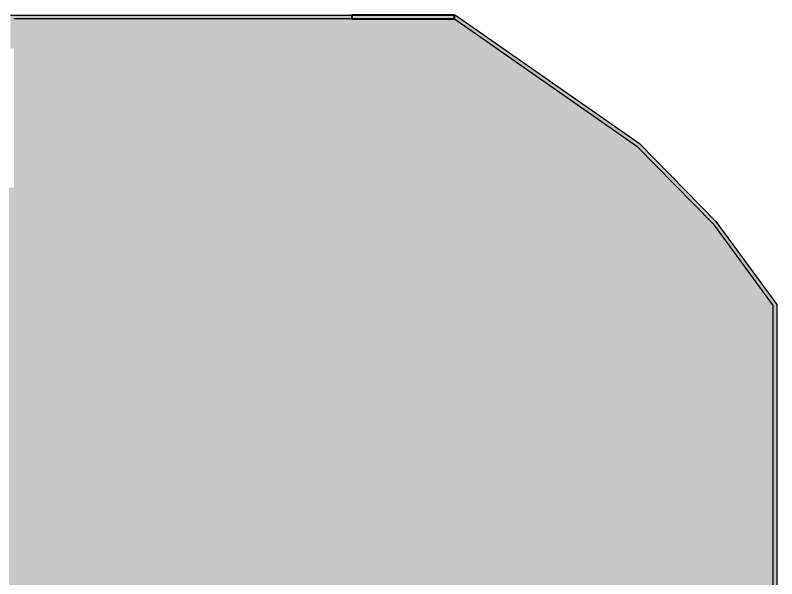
# Model space of a CAD drawing. Header units: metres. Extents: x 1186 to 11427, y -5173 to 11421.
# Drawn here: x 1462.58 to 1503.43, y 1553.48 to 1583.73 of the extents above; entities that cross this region are included whole.
import ezdxf

# ---------------------------------------------------------------- set-up
doc = ezdxf.new("R2010")
doc.units = ezdxf.units.M
doc.header["$LTSCALE"] = 8
doc.layers.get('0').update_dxf_attribs({"lineweight": 5})
doc.layers.add('ARQ-PAR', color=5, linetype='Continuous')
doc.layers.add('KIRYA - PAREDE', color=7, linetype='Continuous', lineweight=40)

msp = doc.modelspace()

# ---------------------------------------------------------------- hatches: boundary and pattern name
at = {"true_color": 0x939598}
h = msp.add_hatch(color=252, dxfattribs=at)
h.dxf.hatch_style = 1
h.paths.add_polyline_path([(1486.201, 1583.734), (1462.318, 1583.734), (1462.318, 1581.954), (1462.518, 1581.954), (1462.518, 1583.534), (1486.138, 1583.534), (1495.931, 1576.696), (1500.02, 1572.532), (1503.235, 1568.133), (1503.435, 1568.198), (1500.173, 1572.661), (1496.061, 1576.85)])
at = {"true_color": 0xcd6928}
h = msp.add_hatch(dxfattribs=at)
h.set_pattern_fill('DOTS', color=32, scale=0.13)
h.set_pattern_definition([(0, (-3129.61768, 357.83482), (0.1031875, 0.206375), [0, -0.206375])])
h.paths.add_polyline_path([(1456.938, 1546.384), (1438.738, 1546.384), (1438.738, 1574.484), (1436.288, 1574.484), (1435.202, 1567.367), (1409.602, 1567.367), (1409.602, 1530.667), (1409.968, 1528.19), (1410.957, 1525.195), (1412.306, 1522.783), (1443.435, 1522.783), (1443.435, 1524.403), (1443.435, 1525.153), (1443.435, 1525.803), (1443.435, 1527.253), (1443.435, 1527.503), (1443.685, 1527.503), (1445.885, 1527.503), (1448.585, 1527.503), (1451.135, 1527.503), (1453.235, 1527.503), (1453.485, 1527.503), (1453.485, 1527.253), (1453.485, 1526.103), (1453.485, 1525.903), (1453.485, 1525.163), (1453.485, 1524.483), (1453.485, 1522.783), (1455.235, 1522.783), (1458.885, 1522.783), (1503.235, 1522.783), (1503.235, 1568.133), (1500.02, 1572.532), (1495.931, 1576.696), (1486.138, 1583.534), (1462.518, 1583.534), (1462.518, 1574.484), (1456.938, 1574.484)])
h.paths.add_polyline_path([(1494.635, 1546.983), (1494.635, 1529.983), (1462.635, 1529.983), (1462.635, 1546.983)], flags=16)
h.paths.add_polyline_path([(1453.485, 1544.634, -1), (1450.985, 1544.634, -1)], flags=16)
h.paths.add_polyline_path([(1453.135, 1544.634, -1), (1451.335, 1544.634, -1)], flags=0)
h.paths.add_polyline_path([(1453.485, 1538.183, -1), (1450.985, 1538.183, -1)], flags=16)
h.paths.add_polyline_path([(1453.135, 1538.183, -1), (1451.335, 1538.183, -1)], flags=0)
h.paths.add_polyline_path([(1453.485, 1531.731, -1), (1450.985, 1531.731, -1)], flags=16)
h.paths.add_polyline_path([(1453.135, 1531.731, -1), (1451.335, 1531.731, -1)], flags=0)
h.paths.add_polyline_path([(1428.006, 1559.583), (1428.006, 1533.583), (1417.006, 1533.583), (1417.006, 1559.583)], flags=16)
h.paths.add_polyline_path([(1427.506, 1559.083), (1427.506, 1534.083), (1417.506, 1534.083), (1417.506, 1559.083)], flags=0)
at = {"true_color": 0x939598}
h = msp.add_hatch(color=252, dxfattribs=at)
h.dxf.hatch_style = 1
h.paths.add_polyline_path([(1503.435, 1568.198), (1503.235, 1568.133), (1503.235, 1522.783), (1503.435, 1522.783)])

# ---------------------------------------------------------------- linework, layer by layer
at = {"layer": 'ARQ-PAR'}
for p, q in [((1486.138, 1583.534), (1462.518, 1583.534)), ((1503.235, 1522.783), (1503.235, 1568.133)), ((1503.235, 1522.783), (1503.235, 1568.133))]:
    msp.add_line(p, q, dxfattribs=at)
for points in [[(1462.318, 1583.734), (1486.201, 1583.734), (1496.061, 1576.85), (1500.173, 1572.661), (1503.435, 1568.198), (1503.435, 1522.583)], [(1486.138, 1583.534), (1495.931, 1576.696), (1500.02, 1572.532), (1503.235, 1568.133)]]:
    msp.add_lwpolyline(points, dxfattribs=at)
at = {"layer": 'KIRYA - PAREDE', "color": 1}
msp.add_lwpolyline([(1486.138, 1583.534), (1486.138, 1583.734), (1480.638, 1583.734), (1480.638, 1583.534), (1486.138, 1583.534)], dxfattribs=at)

doc.saveas('drawing.dxf')
